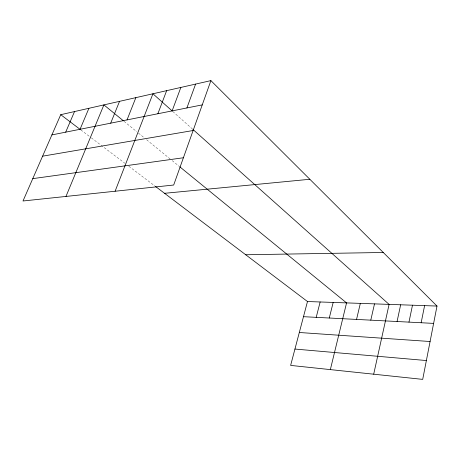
<?xml version="1.0" encoding="UTF-8"?>
<svg xmlns="http://www.w3.org/2000/svg" width="460" height="460" viewBox="0 0 460 460"><rect width="100%" height="100%" fill="white"/><g stroke="black" fill="none" stroke-linecap="round" stroke-linejoin="round"><path stroke-width="0.34" stroke-dasharray="2.3 1.72" d="M80.839 129.915L90.804 137.465M91.362 137.879L124.855 163.242M128.817 166.244L154.893 185.989M124.045 121.331L136.775 131.715M138.42 133.055L144.446 137.977M146.636 139.765L170.027 158.849M172.189 160.615L179.21 166.347M172.816 111.515L192.332 128.921"/><path stroke-width="0.69" d="M210.898 80.621L173.684 185.029L23 200.991L60.731 114.689L210.898 80.621L437 306.061L422.7 379.379L290.628 365.407L307.481 301.53L155.463 186.421M421.147 322.753L424.603 305.63M408.969 322.121L412.488 305.204M397.072 321.511L400.654 304.79M373.698 374.193L389.091 304.388L192.855 129.386M370.789 320.154L374.503 303.876M356.552 319.424L360.335 303.381M330.349 369.61L346.564 302.898L179.751 166.784M329.279 318.015L333.178 302.433M316.204 317.342L320.154 301.973M186.904 107.945L195.603 84.094M172.115 110.9L180.861 87.434M157.861 113.746L166.646 90.66M115.109 191.233L152.927 93.777L172.287 111.044M127.023 119.905L135.861 97.646M110.682 123.171L119.537 101.349M65.975 196.437L103.902 104.897L123.487 120.876M80.051 129.289L88.918 108.295M65.682 132.158L74.537 111.556M51.888 134.912L202.25 104.88M42.596 156.176L193.114 130.519M32.775 178.635L183.408 157.757M164.559 193.309L309.839 179.273M245.709 254.759L383.26 252.482M307.481 301.53L437 306.061M303.485 316.687L433.619 323.391M299.31 332.494L430.088 341.516M294.94 349.054L426.374 360.542M60.731 114.689L80.281 129.496"/></g></svg>
